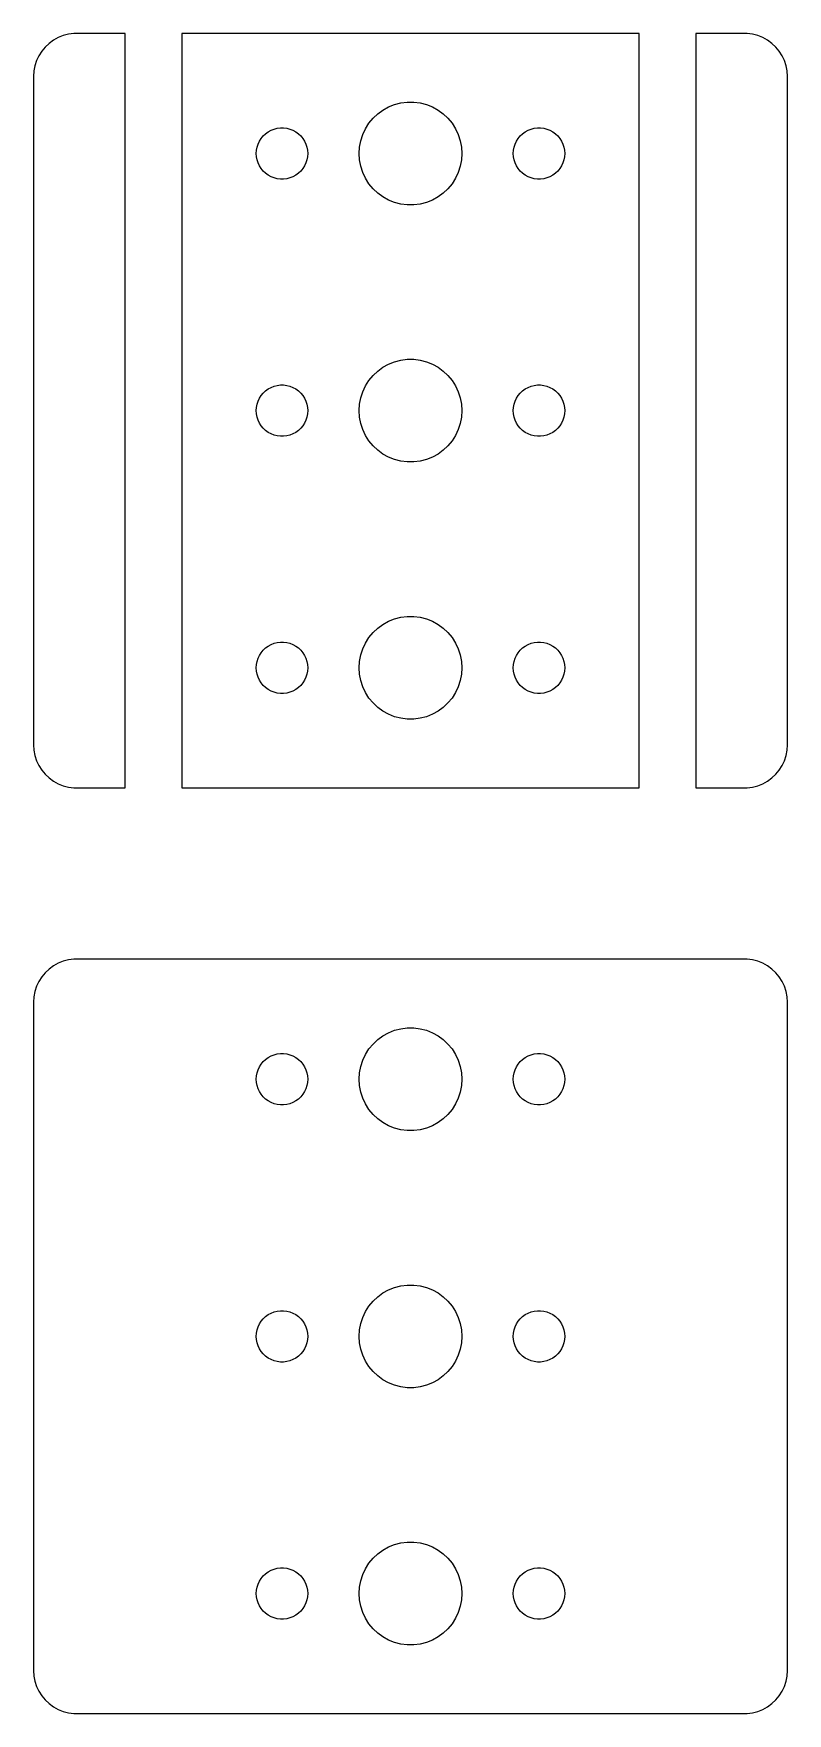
# Model space of a CAD drawing. Header units: metres. Extents: x -22 to 22, y -22 to 454.
# Drawn here: x -22 to 22, y -22 to 76 of the extents above; entities that cross this region are included whole.
import ezdxf

# ---------------------------------------------------------------- set-up
doc = ezdxf.new("R2010")
doc.units = ezdxf.units.M

msp = doc.modelspace()

# ---------------------------------------------------------------- linework, layer by layer
for p, q in [((-20.8396, 75.6108), (-21.0936, 75.4263)), ((-20.5644, 75.7621), (-20.8396, 75.6108)), ((-20.2725, 75.8776), (-20.5644, 75.7621)), ((-19.9684, 75.9557), (-20.2725, 75.8776)), ((-19.657, 75.9951), (-19.9684, 75.9557)), ((-16.6529, 75.9951), (-19.657, 75.9951)), ((-16.6529, 32.0049), (-16.6529, 75.9951)), ((13.3471, 75.9951), (-13.3471, 75.9951)), ((-13.3471, 75.9951), (-13.3471, 32.0049)), ((13.3471, 32.0049), (13.3471, 75.9951)), ((19.657, 75.9951), (16.6529, 75.9951)), ((16.6529, 75.9951), (16.6529, 32.0049)), ((19.9684, 75.9557), (19.657, 75.9951)), ((20.2725, 75.8776), (19.9684, 75.9557)), ((20.5644, 75.7621), (20.2725, 75.8776)), ((20.8396, 75.6108), (20.5644, 75.7621)), ((21.0936, 75.4263), (20.8396, 75.6108)), ((-21.6908, 74.7044), (-21.8244, 74.4203)), ((-21.5225, 74.9695), (-21.6908, 74.7044)), ((-21.3224, 75.2114), (-21.5225, 74.9695)), ((-21.0936, 75.4263), (-21.3224, 75.2114)), ((21.3224, 75.2114), (21.0936, 75.4263)), ((21.5225, 74.9695), (21.3224, 75.2114)), ((21.6908, 74.7044), (21.5225, 74.9695)), ((21.8244, 74.4203), (21.6908, 74.7044)), ((-21.9803, 73.8133), (-22, 73.5)), ((-22, 73.5), (-22, 34.5)), ((-21.9214, 74.1217), (-21.9803, 73.8133)), ((-21.8244, 74.4203), (-21.9214, 74.1217)), ((21.9214, 74.1217), (21.8244, 74.4203)), ((21.9803, 73.8133), (21.9214, 74.1217)), ((22, 73.5), (21.9803, 73.8133)), ((22, 34.5), (22, 73.5)), ((-1.91226, 71.3115), (-1.60747, 71.533)), ((-1.60747, 71.533), (-1.27733, 71.7145)), ((-1.27733, 71.7145), (-0.927048, 71.8532)), ((-0.927048, 71.8532), (-0.562134, 71.9469)), ((-0.562134, 71.9469), (-0.18837, 71.9941)), ((-0.18837, 71.9941), (0.18837, 71.9941)), ((0.18837, 71.9941), (0.562134, 71.9469)), ((0.562134, 71.9469), (0.927048, 71.8532)), ((0.927048, 71.8532), (1.27733, 71.7145)), ((1.27733, 71.7145), (1.60747, 71.533)), ((1.60747, 71.533), (1.91226, 71.3115)), ((-2.62891, 70.4453), (-2.42705, 70.7634)), ((-2.42705, 70.7634), (-2.1869, 71.0536)), ((-2.1869, 71.0536), (-1.91226, 71.3115)), ((1.91226, 71.3115), (2.1869, 71.0536)), ((2.1869, 71.0536), (2.42705, 70.7634)), ((2.42705, 70.7634), (2.62891, 70.4453)), ((-8.89465, 69.5522), (-8.81445, 69.7226)), ((-8.81445, 69.7226), (-8.71352, 69.8817)), ((-8.71352, 69.8817), (-8.59344, 70.0268)), ((-8.59344, 70.0268), (-8.45613, 70.1558)), ((-8.45613, 70.1558), (-8.30373, 70.2665)), ((-8.30373, 70.2665), (-8.13866, 70.3572)), ((-8.13866, 70.3572), (-7.96352, 70.4266)), ((-7.96352, 70.4266), (-7.78107, 70.4734)), ((-7.78107, 70.4734), (-7.59418, 70.497)), ((-7.59418, 70.497), (-7.40581, 70.497)), ((-7.40581, 70.497), (-7.21892, 70.4734)), ((-7.21892, 70.4734), (-7.03647, 70.4266)), ((-7.03647, 70.4266), (-6.86133, 70.3572)), ((-6.86133, 70.3572), (-6.69626, 70.2665)), ((-6.69626, 70.2665), (-6.54385, 70.1558)), ((-6.54385, 70.1558), (-6.40654, 70.0268)), ((-6.40654, 70.0268), (-6.28647, 69.8817)), ((-6.28647, 69.8817), (-6.18553, 69.7226)), ((-6.18553, 69.7226), (-6.10533, 69.5522)), ((-2.97633, 69.376), (-2.90575, 69.7461)), ((-2.90575, 69.7461), (-2.78932, 70.1044)), ((-2.78932, 70.1044), (-2.62891, 70.4453)), ((2.62891, 70.4453), (2.78932, 70.1044)), ((2.78932, 70.1044), (2.90575, 69.7461)), ((2.90575, 69.7461), (2.97633, 69.376)), ((6.10533, 69.5522), (6.18553, 69.7226)), ((6.18553, 69.7226), (6.28647, 69.8817)), ((6.28647, 69.8817), (6.40654, 70.0268)), ((6.40654, 70.0268), (6.54385, 70.1558)), ((6.54385, 70.1558), (6.69626, 70.2665)), ((6.69626, 70.2665), (6.86133, 70.3572)), ((6.86133, 70.3572), (7.03647, 70.4266)), ((7.03647, 70.4266), (7.21892, 70.4734)), ((7.21892, 70.4734), (7.40581, 70.497)), ((7.40581, 70.497), (7.59418, 70.497)), ((7.59418, 70.497), (7.78107, 70.4734)), ((7.78107, 70.4734), (7.96352, 70.4266)), ((7.96352, 70.4266), (8.13866, 70.3572)), ((8.13866, 70.3572), (8.30373, 70.2665)), ((8.30373, 70.2665), (8.45613, 70.1558)), ((8.45613, 70.1558), (8.59344, 70.0268)), ((8.59344, 70.0268), (8.71352, 69.8817)), ((8.71352, 69.8817), (8.81445, 69.7226)), ((8.81445, 69.7226), (8.89465, 69.5522)), ((-9, 69), (-8.98816, 69.188)), ((-8.98816, 68.812), (-9, 69)), ((-8.98816, 69.188), (-8.95287, 69.373)), ((-8.95287, 68.627), (-8.98816, 68.812)), ((-8.95287, 69.373), (-8.89465, 69.5522)), ((-8.89465, 68.4478), (-8.95287, 68.627)), ((-6.10533, 69.5522), (-6.04712, 69.373)), ((-6.04712, 68.627), (-6.10533, 68.4478)), ((-6.04712, 69.373), (-6.01183, 69.188)), ((-6.01183, 68.812), (-6.04712, 68.627)), ((-6.01183, 69.188), (-6, 69)), ((-6, 69), (-6.01183, 68.812)), ((-3, 69), (-2.97633, 69.376)), ((-2.97633, 68.624), (-3, 69)), ((-2.90575, 68.2539), (-2.97633, 68.624)), ((2.97633, 68.624), (2.90575, 68.2539)), ((2.97633, 69.376), (3, 69)), ((3, 69), (2.97633, 68.624)), ((6, 69), (6.01183, 69.188)), ((6.01183, 68.812), (6, 69)), ((6.01183, 69.188), (6.04712, 69.373)), ((6.04712, 68.627), (6.01183, 68.812)), ((6.04712, 69.373), (6.10533, 69.5522)), ((6.10533, 68.4478), (6.04712, 68.627)), ((8.89465, 69.5522), (8.95287, 69.373)), ((8.95287, 68.627), (8.89465, 68.4478)), ((8.95287, 69.373), (8.98816, 69.188)), ((8.98816, 68.812), (8.95287, 68.627)), ((8.98816, 69.188), (9, 69)), ((9, 69), (8.98816, 68.812)), ((-8.81445, 68.2774), (-8.89465, 68.4478)), ((-8.71352, 68.1183), (-8.81445, 68.2774)), ((-8.59344, 67.9732), (-8.71352, 68.1183)), ((-8.45613, 67.8442), (-8.59344, 67.9732)), ((-8.30373, 67.7335), (-8.45613, 67.8442)), ((-8.13866, 67.6427), (-8.30373, 67.7335)), ((-7.96352, 67.5734), (-8.13866, 67.6427)), ((-6.86133, 67.6427), (-7.03647, 67.5734)), ((-6.69626, 67.7335), (-6.86133, 67.6427)), ((-6.54385, 67.8442), (-6.69626, 67.7335)), ((-6.40654, 67.9732), (-6.54385, 67.8442)), ((-6.28647, 68.1183), (-6.40654, 67.9732)), ((-6.18553, 68.2774), (-6.28647, 68.1183)), ((-6.10533, 68.4478), (-6.18553, 68.2774)), ((-2.78932, 67.8956), (-2.90575, 68.2539)), ((-2.62891, 67.5547), (-2.78932, 67.8956)), ((2.78932, 67.8956), (2.62891, 67.5547)), ((2.90575, 68.2539), (2.78932, 67.8956)), ((6.18553, 68.2774), (6.10533, 68.4478)), ((6.28647, 68.1183), (6.18553, 68.2774)), ((6.40654, 67.9732), (6.28647, 68.1183)), ((6.54385, 67.8442), (6.40654, 67.9732)), ((6.69626, 67.7335), (6.54385, 67.8442)), ((6.86133, 67.6427), (6.69626, 67.7335)), ((7.03647, 67.5734), (6.86133, 67.6427)), ((8.13866, 67.6427), (7.96352, 67.5734)), ((8.30373, 67.7335), (8.13866, 67.6427)), ((8.45613, 67.8442), (8.30373, 67.7335)), ((8.59344, 67.9732), (8.45613, 67.8442)), ((8.71352, 68.1183), (8.59344, 67.9732)), ((8.81445, 68.2774), (8.71352, 68.1183)), ((8.89465, 68.4478), (8.81445, 68.2774)), ((-7.78107, 67.5266), (-7.96352, 67.5734)), ((-7.59418, 67.503), (-7.78107, 67.5266)), ((-7.40581, 67.503), (-7.59418, 67.503)), ((-7.21892, 67.5266), (-7.40581, 67.503)), ((-7.03647, 67.5734), (-7.21892, 67.5266)), ((-2.42705, 67.2366), (-2.62891, 67.5547)), ((-2.1869, 66.9464), (-2.42705, 67.2366)), ((-1.91226, 66.6884), (-2.1869, 66.9464)), ((-1.60747, 66.467), (-1.91226, 66.6884)), ((1.91226, 66.6884), (1.60747, 66.467)), ((2.1869, 66.9464), (1.91226, 66.6884)), ((2.42705, 67.2366), (2.1869, 66.9464)), ((2.62891, 67.5547), (2.42705, 67.2366)), ((7.21892, 67.5266), (7.03647, 67.5734)), ((7.40581, 67.503), (7.21892, 67.5266)), ((7.59418, 67.503), (7.40581, 67.503)), ((7.78107, 67.5266), (7.59418, 67.503)), ((7.96352, 67.5734), (7.78107, 67.5266)), ((-1.27733, 66.2855), (-1.60747, 66.467)), ((-0.927048, 66.1468), (-1.27733, 66.2855)), ((-0.562134, 66.0531), (-0.927048, 66.1468)), ((-0.18837, 66.0059), (-0.562134, 66.0531)), ((0.18837, 66.0059), (-0.18837, 66.0059)), ((0.562134, 66.0531), (0.18837, 66.0059)), ((0.927048, 66.1468), (0.562134, 66.0531)), ((1.27733, 66.2855), (0.927048, 66.1468)), ((1.60747, 66.467), (1.27733, 66.2855)), ((-1.27733, 56.7145), (-0.927048, 56.8532)), ((-0.927048, 56.8532), (-0.562134, 56.9469)), ((-0.562134, 56.9469), (-0.18837, 56.9941)), ((-0.18837, 56.9941), (0.18837, 56.9941)), ((0.18837, 56.9941), (0.562134, 56.9469)), ((0.562134, 56.9469), (0.927048, 56.8532)), ((0.927048, 56.8532), (1.27733, 56.7145)), ((-2.42705, 55.7634), (-2.1869, 56.0536)), ((-2.1869, 56.0536), (-1.91226, 56.3115)), ((-1.91226, 56.3115), (-1.60747, 56.533)), ((-1.60747, 56.533), (-1.27733, 56.7145)), ((1.27733, 56.7145), (1.60747, 56.533)), ((1.60747, 56.533), (1.91226, 56.3115)), ((1.91226, 56.3115), (2.1869, 56.0536)), ((2.1869, 56.0536), (2.42705, 55.7634)), ((-8.81445, 54.7226), (-8.71352, 54.8817)), ((-8.71352, 54.8817), (-8.59344, 55.0268)), ((-8.59344, 55.0268), (-8.45613, 55.1558)), ((-8.45613, 55.1558), (-8.30373, 55.2665)), ((-8.30373, 55.2665), (-8.13866, 55.3572)), ((-8.13866, 55.3572), (-7.96352, 55.4266)), ((-7.96352, 55.4266), (-7.78107, 55.4734)), ((-7.78107, 55.4734), (-7.59418, 55.497)), ((-7.59418, 55.497), (-7.40581, 55.497)), ((-7.40581, 55.497), (-7.21892, 55.4734)), ((-7.21892, 55.4734), (-7.03647, 55.4266)), ((-7.03647, 55.4266), (-6.86133, 55.3572)), ((-6.86133, 55.3572), (-6.69626, 55.2665)), ((-6.69626, 55.2665), (-6.54385, 55.1558)), ((-6.54385, 55.1558), (-6.40654, 55.0268)), ((-6.40654, 55.0268), (-6.28647, 54.8817)), ((-6.28647, 54.8817), (-6.18553, 54.7226)), ((-2.90575, 54.7461), (-2.78932, 55.1044)), ((-2.78932, 55.1044), (-2.62891, 55.4453)), ((-2.62891, 55.4453), (-2.42705, 55.7634)), ((2.42705, 55.7634), (2.62891, 55.4453)), ((2.62891, 55.4453), (2.78932, 55.1044)), ((2.78932, 55.1044), (2.90575, 54.7461)), ((6.18553, 54.7226), (6.28647, 54.8817)), ((6.28647, 54.8817), (6.40654, 55.0268)), ((6.40654, 55.0268), (6.54385, 55.1558)), ((6.54385, 55.1558), (6.69626, 55.2665)), ((6.69626, 55.2665), (6.86133, 55.3572)), ((6.86133, 55.3572), (7.03647, 55.4266)), ((7.03647, 55.4266), (7.21892, 55.4734)), ((7.21892, 55.4734), (7.40581, 55.497)), ((7.40581, 55.497), (7.59418, 55.497)), ((7.59418, 55.497), (7.78107, 55.4734)), ((7.78107, 55.4734), (7.96352, 55.4266)), ((7.96352, 55.4266), (8.13866, 55.3572)), ((8.13866, 55.3572), (8.30373, 55.2665)), ((8.30373, 55.2665), (8.45613, 55.1558)), ((8.45613, 55.1558), (8.59344, 55.0268)), ((8.59344, 55.0268), (8.71352, 54.8817)), ((8.71352, 54.8817), (8.81445, 54.7226)), ((-9, 54), (-8.98816, 54.188)), ((-8.98816, 53.812), (-9, 54)), ((-8.98816, 54.188), (-8.95287, 54.373)), ((-8.95287, 54.373), (-8.89465, 54.5522)), ((-8.89465, 54.5522), (-8.81445, 54.7226)), ((-6.18553, 54.7226), (-6.10533, 54.5522)), ((-6.10533, 54.5522), (-6.04712, 54.373)), ((-6.04712, 54.373), (-6.01183, 54.188)), ((-6.01183, 54.188), (-6, 54)), ((-6, 54), (-6.01183, 53.812)), ((-3, 54), (-2.97633, 54.376)), ((-2.97633, 53.624), (-3, 54)), ((-2.97633, 54.376), (-2.90575, 54.7461)), ((2.90575, 54.7461), (2.97633, 54.376)), ((2.97633, 54.376), (3, 54)), ((3, 54), (2.97633, 53.624)), ((6, 54), (6.01183, 54.188)), ((6.01183, 53.812), (6, 54)), ((6.01183, 54.188), (6.04712, 54.373)), ((6.04712, 54.373), (6.10533, 54.5522)), ((6.10533, 54.5522), (6.18553, 54.7226)), ((8.81445, 54.7226), (8.89465, 54.5522)), ((8.89465, 54.5522), (8.95287, 54.373)), ((8.95287, 54.373), (8.98816, 54.188)), ((8.98816, 54.188), (9, 54)), ((9, 54), (8.98816, 53.812)), ((-8.95287, 53.627), (-8.98816, 53.812)), ((-8.89465, 53.4478), (-8.95287, 53.627)), ((-8.81445, 53.2774), (-8.89465, 53.4478)), ((-8.71352, 53.1183), (-8.81445, 53.2774)), ((-8.59344, 52.9732), (-8.71352, 53.1183)), ((-8.45613, 52.8442), (-8.59344, 52.9732)), ((-6.40654, 52.9732), (-6.54385, 52.8442)), ((-6.28647, 53.1183), (-6.40654, 52.9732)), ((-6.18553, 53.2774), (-6.28647, 53.1183)), ((-6.10533, 53.4478), (-6.18553, 53.2774)), ((-6.04712, 53.627), (-6.10533, 53.4478)), ((-6.01183, 53.812), (-6.04712, 53.627)), ((-2.90575, 53.2539), (-2.97633, 53.624)), ((-2.78932, 52.8956), (-2.90575, 53.2539)), ((2.90575, 53.2539), (2.78932, 52.8956)), ((2.97633, 53.624), (2.90575, 53.2539)), ((6.04712, 53.627), (6.01183, 53.812)), ((6.10533, 53.4478), (6.04712, 53.627)), ((6.18553, 53.2774), (6.10533, 53.4478)), ((6.28647, 53.1183), (6.18553, 53.2774)), ((6.40654, 52.9732), (6.28647, 53.1183)), ((6.54385, 52.8442), (6.40654, 52.9732)), ((8.59344, 52.9732), (8.45613, 52.8442)), ((8.71352, 53.1183), (8.59344, 52.9732)), ((8.81445, 53.2774), (8.71352, 53.1183)), ((8.89465, 53.4478), (8.81445, 53.2774)), ((8.95287, 53.627), (8.89465, 53.4478)), ((8.98816, 53.812), (8.95287, 53.627)), ((-8.30373, 52.7335), (-8.45613, 52.8442)), ((-8.13866, 52.6428), (-8.30373, 52.7335)), ((-7.96352, 52.5734), (-8.13866, 52.6428)), ((-7.78107, 52.5266), (-7.96352, 52.5734)), ((-7.59418, 52.503), (-7.78107, 52.5266)), ((-7.40581, 52.503), (-7.59418, 52.503)), ((-7.21892, 52.5266), (-7.40581, 52.503)), ((-7.03647, 52.5734), (-7.21892, 52.5266)), ((-6.86133, 52.6428), (-7.03647, 52.5734)), ((-6.69626, 52.7335), (-6.86133, 52.6428)), ((-6.54385, 52.8442), (-6.69626, 52.7335)), ((-2.62891, 52.5547), (-2.78932, 52.8956)), ((-2.42705, 52.2366), (-2.62891, 52.5547)), ((-2.1869, 51.9464), (-2.42705, 52.2366)), ((-1.91226, 51.6885), (-2.1869, 51.9464)), ((2.1869, 51.9464), (1.91226, 51.6885)), ((2.42705, 52.2366), (2.1869, 51.9464)), ((2.62891, 52.5547), (2.42705, 52.2366)), ((2.78932, 52.8956), (2.62891, 52.5547)), ((6.69626, 52.7335), (6.54385, 52.8442)), ((6.86133, 52.6428), (6.69626, 52.7335)), ((7.03647, 52.5734), (6.86133, 52.6428)), ((7.21892, 52.5266), (7.03647, 52.5734)), ((7.40581, 52.503), (7.21892, 52.5266)), ((7.59418, 52.503), (7.40581, 52.503)), ((7.78107, 52.5266), (7.59418, 52.503)), ((7.96352, 52.5734), (7.78107, 52.5266)), ((8.13866, 52.6428), (7.96352, 52.5734)), ((8.30373, 52.7335), (8.13866, 52.6428)), ((8.45613, 52.8442), (8.30373, 52.7335)), ((-1.60747, 51.467), (-1.91226, 51.6885)), ((-1.27733, 51.2855), (-1.60747, 51.467)), ((-0.927048, 51.1468), (-1.27733, 51.2855)), ((-0.562134, 51.0531), (-0.927048, 51.1468)), ((-0.18837, 51.0059), (-0.562134, 51.0531)), ((0.18837, 51.0059), (-0.18837, 51.0059)), ((0.562134, 51.0531), (0.18837, 51.0059)), ((0.927048, 51.1468), (0.562134, 51.0531)), ((1.27733, 51.2855), (0.927048, 51.1468)), ((1.60747, 51.467), (1.27733, 51.2855)), ((1.91226, 51.6885), (1.60747, 51.467)), ((-2.1869, 41.0536), (-1.91226, 41.3116)), ((-1.91226, 41.3116), (-1.60747, 41.533)), ((-1.60747, 41.533), (-1.27733, 41.7145)), ((-1.27733, 41.7145), (-0.927048, 41.8532)), ((-0.927048, 41.8532), (-0.562134, 41.9469)), ((-0.562134, 41.9469), (-0.18837, 41.9941)), ((-0.18837, 41.9941), (0.18837, 41.9941)), ((0.18837, 41.9941), (0.562134, 41.9469)), ((0.562134, 41.9469), (0.927048, 41.8532)), ((0.927048, 41.8532), (1.27733, 41.7145)), ((1.27733, 41.7145), (1.60747, 41.533)), ((1.60747, 41.533), (1.91226, 41.3116)), ((1.91226, 41.3116), (2.1869, 41.0536)), ((-8.45613, 40.1558), (-8.30373, 40.2665)), ((-8.30373, 40.2665), (-8.13866, 40.3573)), ((-8.13866, 40.3573), (-7.96352, 40.4266)), ((-7.96352, 40.4266), (-7.78107, 40.4734)), ((-7.78107, 40.4734), (-7.59418, 40.497)), ((-7.59418, 40.497), (-7.40581, 40.497)), ((-7.40581, 40.497), (-7.21892, 40.4734)), ((-7.21892, 40.4734), (-7.03647, 40.4266)), ((-7.03647, 40.4266), (-6.86133, 40.3573)), ((-6.86133, 40.3573), (-6.69626, 40.2665)), ((-6.69626, 40.2665), (-6.54385, 40.1558)), ((-2.78932, 40.1044), (-2.62891, 40.4453)), ((-2.62891, 40.4453), (-2.42705, 40.7634)), ((-2.42705, 40.7634), (-2.1869, 41.0536)), ((2.1869, 41.0536), (2.42705, 40.7634)), ((2.42705, 40.7634), (2.62891, 40.4453)), ((2.62891, 40.4453), (2.78932, 40.1044)), ((6.54385, 40.1558), (6.69626, 40.2665)), ((6.69626, 40.2665), (6.86133, 40.3573)), ((6.86133, 40.3573), (7.03647, 40.4266)), ((7.03647, 40.4266), (7.21892, 40.4734)), ((7.21892, 40.4734), (7.40581, 40.497)), ((7.40581, 40.497), (7.59418, 40.497)), ((7.59418, 40.497), (7.78107, 40.4734)), ((7.78107, 40.4734), (7.96352, 40.4266)), ((7.96352, 40.4266), (8.13866, 40.3573)), ((8.13866, 40.3573), (8.30373, 40.2665)), ((8.30373, 40.2665), (8.45613, 40.1558)), ((-8.98816, 39.188), (-8.95287, 39.373)), ((-8.95287, 39.373), (-8.89465, 39.5522)), ((-8.89465, 39.5522), (-8.81445, 39.7226)), ((-8.81445, 39.7226), (-8.71352, 39.8817)), ((-8.71352, 39.8817), (-8.59344, 40.0268)), ((-8.59344, 40.0268), (-8.45613, 40.1558)), ((-6.54385, 40.1558), (-6.40654, 40.0268)), ((-6.40654, 40.0268), (-6.28647, 39.8817)), ((-6.28647, 39.8817), (-6.18553, 39.7226)), ((-6.18553, 39.7226), (-6.10533, 39.5522)), ((-6.10533, 39.5522), (-6.04712, 39.373)), ((-6.04712, 39.373), (-6.01183, 39.188)), ((-3, 39), (-2.97633, 39.376)), ((-2.97633, 39.376), (-2.90575, 39.7461)), ((-2.90575, 39.7461), (-2.78932, 40.1044)), ((2.78932, 40.1044), (2.90575, 39.7461)), ((2.90575, 39.7461), (2.97633, 39.376)), ((2.97633, 39.376), (3, 39)), ((6.01183, 39.188), (6.04712, 39.373)), ((6.04712, 39.373), (6.10533, 39.5522)), ((6.10533, 39.5522), (6.18553, 39.7226)), ((6.18553, 39.7226), (6.28647, 39.8817)), ((6.28647, 39.8817), (6.40654, 40.0268)), ((6.40654, 40.0268), (6.54385, 40.1558)), ((8.45613, 40.1558), (8.59344, 40.0268)), ((8.59344, 40.0268), (8.71352, 39.8817)), ((8.71352, 39.8817), (8.81445, 39.7226)), ((8.81445, 39.7226), (8.89465, 39.5522)), ((8.89465, 39.5522), (8.95287, 39.373)), ((8.95287, 39.373), (8.98816, 39.188)), ((-9, 39), (-8.98816, 39.188)), ((-8.98816, 38.812), (-9, 39)), ((-8.95287, 38.627), (-8.98816, 38.812)), ((-8.89465, 38.4478), (-8.95287, 38.627)), ((-8.81445, 38.2774), (-8.89465, 38.4478)), ((-8.71352, 38.1183), (-8.81445, 38.2774)), ((-6.18553, 38.2774), (-6.28647, 38.1183)), ((-6.10533, 38.4478), (-6.18553, 38.2774)), ((-6.04712, 38.627), (-6.10533, 38.4478)), ((-6.01183, 38.812), (-6.04712, 38.627)), ((-6.01183, 39.188), (-6, 39)), ((-6, 39), (-6.01183, 38.812)), ((-2.97633, 38.624), (-3, 39)), ((-2.90575, 38.2539), (-2.97633, 38.624)), ((-2.78932, 37.8956), (-2.90575, 38.2539)), ((2.90575, 38.2539), (2.78932, 37.8956)), ((2.97633, 38.624), (2.90575, 38.2539)), ((3, 39), (2.97633, 38.624)), ((6, 39), (6.01183, 39.188)), ((6.01183, 38.812), (6, 39)), ((6.04712, 38.627), (6.01183, 38.812)), ((6.10533, 38.4478), (6.04712, 38.627)), ((6.18553, 38.2774), (6.10533, 38.4478)), ((6.28647, 38.1183), (6.18553, 38.2774)), ((8.81445, 38.2774), (8.71352, 38.1183)), ((8.89465, 38.4478), (8.81445, 38.2774)), ((8.95287, 38.627), (8.89465, 38.4478)), ((8.98816, 38.812), (8.95287, 38.627)), ((8.98816, 39.188), (9, 39)), ((9, 39), (8.98816, 38.812)), ((-8.59344, 37.9732), (-8.71352, 38.1183)), ((-8.45613, 37.8442), (-8.59344, 37.9732)), ((-8.30373, 37.7335), (-8.45613, 37.8442)), ((-8.13866, 37.6428), (-8.30373, 37.7335)), ((-7.96352, 37.5734), (-8.13866, 37.6428)), ((-7.78107, 37.5266), (-7.96352, 37.5734)), ((-7.59418, 37.503), (-7.78107, 37.5266)), ((-7.40581, 37.503), (-7.59418, 37.503)), ((-7.21892, 37.5266), (-7.40581, 37.503)), ((-7.03647, 37.5734), (-7.21892, 37.5266)), ((-6.86133, 37.6428), (-7.03647, 37.5734)), ((-6.69626, 37.7335), (-6.86133, 37.6428)), ((-6.54385, 37.8442), (-6.69626, 37.7335)), ((-6.40654, 37.9732), (-6.54385, 37.8442)), ((-6.28647, 38.1183), (-6.40654, 37.9732)), ((-2.62891, 37.5547), (-2.78932, 37.8956)), ((-2.42705, 37.2366), (-2.62891, 37.5547)), ((-2.1869, 36.9464), (-2.42705, 37.2366)), ((2.42705, 37.2366), (2.1869, 36.9464)), ((2.62891, 37.5547), (2.42705, 37.2366)), ((2.78932, 37.8956), (2.62891, 37.5547)), ((6.40654, 37.9732), (6.28647, 38.1183)), ((6.54385, 37.8442), (6.40654, 37.9732)), ((6.69626, 37.7335), (6.54385, 37.8442)), ((6.86133, 37.6428), (6.69626, 37.7335)), ((7.03647, 37.5734), (6.86133, 37.6428)), ((7.21892, 37.5266), (7.03647, 37.5734)), ((7.40581, 37.503), (7.21892, 37.5266)), ((7.59418, 37.503), (7.40581, 37.503)), ((7.78107, 37.5266), (7.59418, 37.503)), ((7.96352, 37.5734), (7.78107, 37.5266)), ((8.13866, 37.6428), (7.96352, 37.5734)), ((8.30373, 37.7335), (8.13866, 37.6428)), ((8.45613, 37.8442), (8.30373, 37.7335)), ((8.59344, 37.9732), (8.45613, 37.8442)), ((8.71352, 38.1183), (8.59344, 37.9732)), ((-1.91226, 36.6885), (-2.1869, 36.9464)), ((-1.60747, 36.467), (-1.91226, 36.6885)), ((-1.27733, 36.2855), (-1.60747, 36.467)), ((-0.927048, 36.1468), (-1.27733, 36.2855)), ((1.27733, 36.2855), (0.927048, 36.1468)), ((1.60747, 36.467), (1.27733, 36.2855)), ((1.91226, 36.6885), (1.60747, 36.467)), ((2.1869, 36.9464), (1.91226, 36.6885)), ((-0.562134, 36.0531), (-0.927048, 36.1468)), ((-0.18837, 36.0059), (-0.562134, 36.0531)), ((0.18837, 36.0059), (-0.18837, 36.0059)), ((0.562134, 36.0531), (0.18837, 36.0059)), ((0.927048, 36.1468), (0.562134, 36.0531)), ((-22, 34.5), (-21.9803, 34.1867)), ((21.9803, 34.1867), (22, 34.5)), ((-21.9803, 34.1867), (-21.9214, 33.8783)), ((-21.9214, 33.8783), (-21.8244, 33.5797)), ((-21.8244, 33.5797), (-21.6908, 33.2956)), ((21.6908, 33.2956), (21.8244, 33.5797)), ((21.8244, 33.5797), (21.9214, 33.8783)), ((21.9214, 33.8783), (21.9803, 34.1867)), ((-21.6908, 33.2956), (-21.5225, 33.0305)), ((-21.5225, 33.0305), (-21.3224, 32.7886)), ((-21.3224, 32.7886), (-21.0936, 32.5737)), ((-21.0936, 32.5737), (-20.8396, 32.3892)), ((-20.8396, 32.3892), (-20.5644, 32.2379)), ((20.5644, 32.2379), (20.8396, 32.3892)), ((20.8396, 32.3892), (21.0936, 32.5737)), ((21.0936, 32.5737), (21.3224, 32.7886)), ((21.3224, 32.7886), (21.5225, 33.0305)), ((21.5225, 33.0305), (21.6908, 33.2956)), ((-20.5644, 32.2379), (-20.2725, 32.1224)), ((-20.2725, 32.1224), (-19.9684, 32.0443)), ((-19.9684, 32.0443), (-19.657, 32.0049)), ((-19.657, 32.0049), (-16.6529, 32.0049)), ((-13.3471, 32.0049), (13.3471, 32.0049)), ((16.6529, 32.0049), (19.657, 32.0049)), ((19.657, 32.0049), (19.9684, 32.0443)), ((19.9684, 32.0443), (20.2725, 32.1224)), ((20.2725, 32.1224), (20.5644, 32.2379)), ((-20.8396, 21.6108), (-21.0936, 21.4263)), ((-20.5644, 21.7621), (-20.8396, 21.6108)), ((-20.2725, 21.8776), (-20.5644, 21.7621)), ((-19.9684, 21.9557), (-20.2725, 21.8776)), ((-19.657, 21.9951), (-19.9684, 21.9557)), ((19.657, 21.9951), (-19.657, 21.9951)), ((19.9684, 21.9557), (19.657, 21.9951)), ((20.2725, 21.8776), (19.9684, 21.9557)), ((20.5644, 21.7621), (20.2725, 21.8776)), ((20.8396, 21.6108), (20.5644, 21.7621)), ((21.0936, 21.4263), (20.8396, 21.6108)), ((-21.6908, 20.7044), (-21.8244, 20.4203)), ((-21.5225, 20.9695), (-21.6908, 20.7044)), ((-21.3224, 21.2114), (-21.5225, 20.9695)), ((-21.0936, 21.4263), (-21.3224, 21.2114)), ((21.3224, 21.2114), (21.0936, 21.4263)), ((21.5225, 20.9695), (21.3224, 21.2114)), ((21.6908, 20.7044), (21.5225, 20.9695)), ((21.8244, 20.4203), (21.6908, 20.7044)), ((-21.9803, 19.8133), (-22, 19.5)), ((-21.9214, 20.1217), (-21.9803, 19.8133)), ((-21.8244, 20.4203), (-21.9214, 20.1217)), ((21.9214, 20.1217), (21.8244, 20.4203)), ((21.9803, 19.8133), (21.9214, 20.1217)), ((22, 19.5), (21.9803, 19.8133)), ((-22, 19.5), (-22, -19.5)), ((22, -19.5), (22, 19.5)), ((-1.60747, 17.533), (-1.27733, 17.7145)), ((-1.27733, 17.7145), (-0.927048, 17.8532)), ((-0.927048, 17.8532), (-0.562134, 17.9469)), ((-0.562134, 17.9469), (-0.18837, 17.9941)), ((-0.18837, 17.9941), (0.18837, 17.9941)), ((0.18837, 17.9941), (0.562134, 17.9469)), ((0.562134, 17.9469), (0.927048, 17.8532)), ((0.927048, 17.8532), (1.27733, 17.7145)), ((1.27733, 17.7145), (1.60747, 17.533)), ((-2.62891, 16.4453), (-2.42705, 16.7634)), ((-2.42705, 16.7634), (-2.1869, 17.0536)), ((-2.1869, 17.0536), (-1.91226, 17.3115)), ((-1.91226, 17.3115), (-1.60747, 17.533)), ((1.60747, 17.533), (1.91226, 17.3115)), ((1.91226, 17.3115), (2.1869, 17.0536)), ((2.1869, 17.0536), (2.42705, 16.7634)), ((2.42705, 16.7634), (2.62891, 16.4453)), ((-8.89465, 15.5522), (-8.81445, 15.7226)), ((-8.81445, 15.7226), (-8.71352, 15.8817)), ((-8.71352, 15.8817), (-8.59344, 16.0268)), ((-8.59344, 16.0268), (-8.45613, 16.1558)), ((-8.45613, 16.1558), (-8.30373, 16.2665)), ((-8.30373, 16.2665), (-8.13866, 16.3572)), ((-8.13866, 16.3572), (-7.96352, 16.4266)), ((-7.96352, 16.4266), (-7.78107, 16.4734)), ((-7.78107, 16.4734), (-7.59418, 16.497)), ((-7.59418, 16.497), (-7.40581, 16.497)), ((-7.40581, 16.497), (-7.21892, 16.4734)), ((-7.21892, 16.4734), (-7.03647, 16.4266)), ((-7.03647, 16.4266), (-6.86133, 16.3572)), ((-6.86133, 16.3572), (-6.69626, 16.2665)), ((-6.69626, 16.2665), (-6.54385, 16.1558)), ((-6.54385, 16.1558), (-6.40654, 16.0268)), ((-6.40654, 16.0268), (-6.28647, 15.8817)), ((-6.28647, 15.8817), (-6.18553, 15.7226)), ((-6.18553, 15.7226), (-6.10533, 15.5522)), ((-2.97633, 15.376), (-2.90575, 15.7461)), ((-2.90575, 15.7461), (-2.78932, 16.1044)), ((-2.78932, 16.1044), (-2.62891, 16.4453)), ((2.62891, 16.4453), (2.78932, 16.1044)), ((2.78932, 16.1044), (2.90575, 15.7461)), ((2.90575, 15.7461), (2.97633, 15.376)), ((6.10533, 15.5522), (6.18553, 15.7226)), ((6.18553, 15.7226), (6.28647, 15.8817)), ((6.28647, 15.8817), (6.40654, 16.0268)), ((6.40654, 16.0268), (6.54385, 16.1558)), ((6.54385, 16.1558), (6.69626, 16.2665)), ((6.69626, 16.2665), (6.86133, 16.3572)), ((6.86133, 16.3572), (7.03647, 16.4266)), ((7.03647, 16.4266), (7.21892, 16.4734)), ((7.21892, 16.4734), (7.40581, 16.497)), ((7.40581, 16.497), (7.59418, 16.497)), ((7.59418, 16.497), (7.78107, 16.4734)), ((7.78107, 16.4734), (7.96352, 16.4266)), ((7.96352, 16.4266), (8.13866, 16.3572)), ((8.13866, 16.3572), (8.30373, 16.2665)), ((8.30373, 16.2665), (8.45613, 16.1558)), ((8.45613, 16.1558), (8.59344, 16.0268)), ((8.59344, 16.0268), (8.71352, 15.8817)), ((8.71352, 15.8817), (8.81445, 15.7226)), ((8.81445, 15.7226), (8.89465, 15.5522)), ((-9, 15), (-8.98816, 15.188)), ((-8.98816, 14.812), (-9, 15)), ((-8.98816, 15.188), (-8.95287, 15.373)), ((-8.95287, 14.627), (-8.98816, 14.812)), ((-8.95287, 15.373), (-8.89465, 15.5522)), ((-6.10533, 15.5522), (-6.04712, 15.373)), ((-6.04712, 15.373), (-6.01183, 15.188)), ((-6.01183, 14.812), (-6.04712, 14.627)), ((-6.01183, 15.188), (-6, 15)), ((-6, 15), (-6.01183, 14.812)), ((-3, 15), (-2.97633, 15.376)), ((-2.97633, 14.624), (-3, 15)), ((2.97633, 15.376), (3, 15)), ((3, 15), (2.97633, 14.624)), ((6, 15), (6.01183, 15.188)), ((6.01183, 14.812), (6, 15)), ((6.01183, 15.188), (6.04712, 15.373)), ((6.04712, 14.627), (6.01183, 14.812)), ((6.04712, 15.373), (6.10533, 15.5522)), ((8.89465, 15.5522), (8.95287, 15.373)), ((8.95287, 15.373), (8.98816, 15.188)), ((8.98816, 14.812), (8.95287, 14.627)), ((8.98816, 15.188), (9, 15)), ((9, 15), (8.98816, 14.812)), ((-8.89465, 14.4478), (-8.95287, 14.627)), ((-8.81445, 14.2774), (-8.89465, 14.4478)), ((-8.71352, 14.1183), (-8.81445, 14.2774)), ((-8.59344, 13.9732), (-8.71352, 14.1183)), ((-8.45613, 13.8442), (-8.59344, 13.9732)), ((-8.30373, 13.7335), (-8.45613, 13.8442)), ((-8.13866, 13.6427), (-8.30373, 13.7335)), ((-6.69626, 13.7335), (-6.86133, 13.6427)), ((-6.54385, 13.8442), (-6.69626, 13.7335)), ((-6.40654, 13.9732), (-6.54385, 13.8442)), ((-6.28647, 14.1183), (-6.40654, 13.9732)), ((-6.18553, 14.2774), (-6.28647, 14.1183)), ((-6.10533, 14.4478), (-6.18553, 14.2774)), ((-6.04712, 14.627), (-6.10533, 14.4478)), ((-2.90575, 14.2539), (-2.97633, 14.624)), ((-2.78932, 13.8956), (-2.90575, 14.2539)), ((-2.62891, 13.5547), (-2.78932, 13.8956)), ((2.78932, 13.8956), (2.62891, 13.5547)), ((2.90575, 14.2539), (2.78932, 13.8956)), ((2.97633, 14.624), (2.90575, 14.2539)), ((6.10533, 14.4478), (6.04712, 14.627)), ((6.18553, 14.2774), (6.10533, 14.4478)), ((6.28647, 14.1183), (6.18553, 14.2774)), ((6.40654, 13.9732), (6.28647, 14.1183)), ((6.54385, 13.8442), (6.40654, 13.9732)), ((6.69626, 13.7335), (6.54385, 13.8442)), ((6.86133, 13.6427), (6.69626, 13.7335)), ((8.30373, 13.7335), (8.13866, 13.6427)), ((8.45613, 13.8442), (8.30373, 13.7335)), ((8.59344, 13.9732), (8.45613, 13.8442)), ((8.71352, 14.1183), (8.59344, 13.9732)), ((8.81445, 14.2774), (8.71352, 14.1183)), ((8.89465, 14.4478), (8.81445, 14.2774)), ((8.95287, 14.627), (8.89465, 14.4478)), ((-7.96352, 13.5734), (-8.13866, 13.6427)), ((-7.78107, 13.5266), (-7.96352, 13.5734)), ((-7.59418, 13.503), (-7.78107, 13.5266)), ((-7.40581, 13.503), (-7.59418, 13.503)), ((-7.21892, 13.5266), (-7.40581, 13.503)), ((-7.03647, 13.5734), (-7.21892, 13.5266)), ((-6.86133, 13.6427), (-7.03647, 13.5734)), ((-2.42705, 13.2366), (-2.62891, 13.5547)), ((-2.1869, 12.9464), (-2.42705, 13.2366)), ((-1.91226, 12.6884), (-2.1869, 12.9464)), ((2.1869, 12.9464), (1.91226, 12.6884)), ((2.42705, 13.2366), (2.1869, 12.9464)), ((2.62891, 13.5547), (2.42705, 13.2366)), ((7.03647, 13.5734), (6.86133, 13.6427)), ((7.21892, 13.5266), (7.03647, 13.5734)), ((7.40581, 13.503), (7.21892, 13.5266)), ((7.59418, 13.503), (7.40581, 13.503)), ((7.78107, 13.5266), (7.59418, 13.503)), ((7.96352, 13.5734), (7.78107, 13.5266)), ((8.13866, 13.6427), (7.96352, 13.5734)), ((-1.60747, 12.467), (-1.91226, 12.6884)), ((-1.27733, 12.2855), (-1.60747, 12.467)), ((-0.927048, 12.1468), (-1.27733, 12.2855)), ((-0.562134, 12.0531), (-0.927048, 12.1468)), ((-0.18837, 12.0059), (-0.562134, 12.0531)), ((0.18837, 12.0059), (-0.18837, 12.0059)), ((0.562134, 12.0531), (0.18837, 12.0059)), ((0.927048, 12.1468), (0.562134, 12.0531)), ((1.27733, 12.2855), (0.927048, 12.1468)), ((1.60747, 12.467), (1.27733, 12.2855)), ((1.91226, 12.6884), (1.60747, 12.467)), ((-0.927048, 2.85316), (-0.562134, 2.94685)), ((-0.562134, 2.94685), (-0.18837, 2.99408)), ((-0.18837, 2.99408), (0.18837, 2.99408)), ((0.18837, 2.99408), (0.562134, 2.94685)), ((0.562134, 2.94685), (0.927048, 2.85316)), ((-2.42705, 1.76335), (-2.1869, 2.05363)), ((-2.1869, 2.05363), (-1.91226, 2.31154)), ((-1.91226, 2.31154), (-1.60747, 2.53297)), ((-1.60747, 2.53297), (-1.27733, 2.71448)), ((-1.27733, 2.71448), (-0.927048, 2.85316)), ((0.927048, 2.85316), (1.27733, 2.71448)), ((1.27733, 2.71448), (1.60747, 2.53297)), ((1.60747, 2.53297), (1.91226, 2.31154)), ((1.91226, 2.31154), (2.1869, 2.05363)), ((2.1869, 2.05363), (2.42705, 1.76335)), ((-8.71352, 0.881668), (-8.59344, 1.02681)), ((-8.59344, 1.02681), (-8.45613, 1.15576)), ((-8.45613, 1.15576), (-8.30373, 1.26648)), ((-8.30373, 1.26648), (-8.13866, 1.35724)), ((-8.13866, 1.35724), (-7.96352, 1.42657)), ((-7.96352, 1.42657), (-7.78107, 1.47342)), ((-7.78107, 1.47342), (-7.59418, 1.49704)), ((-7.59418, 1.49704), (-7.40581, 1.49704)), ((-7.40581, 1.49704), (-7.21892, 1.47342)), ((-7.21892, 1.47342), (-7.03647, 1.42657)), ((-7.03647, 1.42657), (-6.86133, 1.35724)), ((-6.86133, 1.35724), (-6.69626, 1.26648)), ((-6.69626, 1.26648), (-6.54385, 1.15576)), ((-6.54385, 1.15576), (-6.40654, 1.02681)), ((-6.40654, 1.02681), (-6.28647, 0.881668)), ((-2.90575, 0.746063), (-2.78932, 1.10437)), ((-2.78932, 1.10437), (-2.62891, 1.44525)), ((-2.62891, 1.44525), (-2.42705, 1.76335)), ((2.42705, 1.76335), (2.62891, 1.44525)), ((2.62891, 1.44525), (2.78932, 1.10437)), ((2.78932, 1.10437), (2.90575, 0.746063)), ((6.28647, 0.881668), (6.40654, 1.02681)), ((6.40654, 1.02681), (6.54385, 1.15576)), ((6.54385, 1.15576), (6.69626, 1.26648)), ((6.69626, 1.26648), (6.86133, 1.35724)), ((6.86133, 1.35724), (7.03647, 1.42657)), ((7.03647, 1.42657), (7.21892, 1.47342)), ((7.21892, 1.47342), (7.40581, 1.49704)), ((7.40581, 1.49704), (7.59418, 1.49704)), ((7.59418, 1.49704), (7.78107, 1.47342)), ((7.78107, 1.47342), (7.96352, 1.42657)), ((7.96352, 1.42657), (8.13866, 1.35724)), ((8.13866, 1.35724), (8.30373, 1.26648)), ((8.30373, 1.26648), (8.45613, 1.15576)), ((8.45613, 1.15576), (8.59344, 1.02681)), ((8.59344, 1.02681), (8.71352, 0.881668)), ((-9, 0), (-8.98816, 0.187988)), ((-8.98816, -0.187988), (-9, 0)), ((-8.98816, 0.187988), (-8.95287, 0.373032)), ((-8.95287, 0.373032), (-8.89465, 0.552185)), ((-8.89465, 0.552185), (-8.81445, 0.722626)), ((-8.81445, 0.722626), (-8.71352, 0.881668)), ((-6.28647, 0.881668), (-6.18553, 0.722626)), ((-6.18553, 0.722626), (-6.10533, 0.552185)), ((-6.10533, 0.552185), (-6.04712, 0.373032)), ((-6.04712, 0.373032), (-6.01183, 0.187988)), ((-6.01183, 0.187988), (-6, 0)), ((-6, 0), (-6.01183, -0.187988)), ((-3, 0), (-2.97633, 0.375992)), ((-2.97633, -0.375992), (-3, 0)), ((-2.97633, 0.375992), (-2.90575, 0.746063)), ((2.90575, 0.746063), (2.97633, 0.375992)), ((2.97633, 0.375992), (3, 0)), ((3, 0), (2.97633, -0.375992)), ((6, 0), (6.01183, 0.187988)), ((6.01183, -0.187988), (6, 0)), ((6.01183, 0.187988), (6.04712, 0.373032)), ((6.04712, 0.373032), (6.10533, 0.552185)), ((6.10533, 0.552185), (6.18553, 0.722626)), ((6.18553, 0.722626), (6.28647, 0.881668)), ((8.71352, 0.881668), (8.81445, 0.722626)), ((8.81445, 0.722626), (8.89465, 0.552185)), ((8.89465, 0.552185), (8.95287, 0.373032)), ((8.95287, 0.373032), (8.98816, 0.187988)), ((8.98816, 0.187988), (9, 0)), ((9, 0), (8.98816, -0.187988)), ((-8.95287, -0.373032), (-8.98816, -0.187988)), ((-8.89465, -0.552185), (-8.95287, -0.373032)), ((-8.81445, -0.722626), (-8.89465, -0.552185)), ((-8.71352, -0.881668), (-8.81445, -0.722626)), ((-8.59344, -1.02681), (-8.71352, -0.881668)), ((-6.28647, -0.881668), (-6.40654, -1.02681)), ((-6.18553, -0.722626), (-6.28647, -0.881668)), ((-6.10533, -0.552185), (-6.18553, -0.722626)), ((-6.04712, -0.373032), (-6.10533, -0.552185)), ((-6.01183, -0.187988), (-6.04712, -0.373032)), ((-2.90575, -0.746063), (-2.97633, -0.375992)), ((-2.78932, -1.10437), (-2.90575, -0.746063)), ((2.90575, -0.746063), (2.78932, -1.10437)), ((2.97633, -0.375992), (2.90575, -0.746063)), ((6.04712, -0.373032), (6.01183, -0.187988)), ((6.10533, -0.552185), (6.04712, -0.373032)), ((6.18553, -0.722626), (6.10533, -0.552185)), ((6.28647, -0.881668), (6.18553, -0.722626)), ((6.40654, -1.02681), (6.28647, -0.881668)), ((8.71352, -0.881668), (8.59344, -1.02681)), ((8.81445, -0.722626), (8.71352, -0.881668)), ((8.89465, -0.552185), (8.81445, -0.722626)), ((8.95287, -0.373032), (8.89465, -0.552185)), ((8.98816, -0.187988), (8.95287, -0.373032)), ((-8.45613, -1.15576), (-8.59344, -1.02681)), ((-8.30373, -1.26648), (-8.45613, -1.15576)), ((-8.13866, -1.35724), (-8.30373, -1.26648)), ((-7.96352, -1.42657), (-8.13866, -1.35724)), ((-7.78107, -1.47342), (-7.96352, -1.42657)), ((-7.59418, -1.49704), (-7.78107, -1.47342)), ((-7.40581, -1.49704), (-7.59418, -1.49704)), ((-7.21892, -1.47342), (-7.40581, -1.49704)), ((-7.03647, -1.42657), (-7.21892, -1.47342)), ((-6.86133, -1.35724), (-7.03647, -1.42657)), ((-6.69626, -1.26648), (-6.86133, -1.35724)), ((-6.54385, -1.15576), (-6.69626, -1.26648)), ((-6.40654, -1.02681), (-6.54385, -1.15576)), ((-2.62891, -1.44525), (-2.78932, -1.10437)), ((-2.42705, -1.76335), (-2.62891, -1.44525)), ((-2.1869, -2.05363), (-2.42705, -1.76335)), ((2.42705, -1.76335), (2.1869, -2.05363)), ((2.62891, -1.44525), (2.42705, -1.76335)), ((2.78932, -1.10437), (2.62891, -1.44525)), ((6.54385, -1.15576), (6.40654, -1.02681)), ((6.69626, -1.26648), (6.54385, -1.15576)), ((6.86133, -1.35724), (6.69626, -1.26648)), ((7.03647, -1.42657), (6.86133, -1.35724)), ((7.21892, -1.47342), (7.03647, -1.42657)), ((7.40581, -1.49704), (7.21892, -1.47342)), ((7.59418, -1.49704), (7.40581, -1.49704)), ((7.78107, -1.47342), (7.59418, -1.49704)), ((7.96352, -1.42657), (7.78107, -1.47342)), ((8.13866, -1.35724), (7.96352, -1.42657)), ((8.30373, -1.26648), (8.13866, -1.35724)), ((8.45613, -1.15576), (8.30373, -1.26648)), ((8.59344, -1.02681), (8.45613, -1.15576)), ((-1.91226, -2.31154), (-2.1869, -2.05363)), ((-1.60747, -2.53297), (-1.91226, -2.31154)), ((-1.27733, -2.71448), (-1.60747, -2.53297)), ((-0.927048, -2.85316), (-1.27733, -2.71448)), ((-0.562134, -2.94685), (-0.927048, -2.85316)), ((0.927048, -2.85316), (0.562134, -2.94685)), ((1.27733, -2.71448), (0.927048, -2.85316)), ((1.60747, -2.53297), (1.27733, -2.71448)), ((1.91226, -2.31154), (1.60747, -2.53297)), ((2.1869, -2.05363), (1.91226, -2.31154)), ((-0.18837, -2.99408), (-0.562134, -2.94685)), ((0.18837, -2.99408), (-0.18837, -2.99408)), ((0.562134, -2.94685), (0.18837, -2.99408)), ((-2.1869, -12.9464), (-1.91226, -12.6884)), ((-1.91226, -12.6884), (-1.60747, -12.467)), ((-1.60747, -12.467), (-1.27733, -12.2855)), ((-1.27733, -12.2855), (-0.927048, -12.1468)), ((-0.927048, -12.1468), (-0.562134, -12.0531)), ((-0.562134, -12.0531), (-0.18837, -12.0059)), ((-0.18837, -12.0059), (0.18837, -12.0059)), ((0.18837, -12.0059), (0.562134, -12.0531)), ((0.562134, -12.0531), (0.927048, -12.1468)), ((0.927048, -12.1468), (1.27733, -12.2855)), ((1.27733, -12.2855), (1.60747, -12.467)), ((1.60747, -12.467), (1.91226, -12.6884)), ((1.91226, -12.6884), (2.1869, -12.9464)), ((-8.30373, -13.7335), (-8.13866, -13.6427)), ((-8.13866, -13.6427), (-7.96352, -13.5734)), ((-7.96352, -13.5734), (-7.78107, -13.5266)), ((-7.78107, -13.5266), (-7.59418, -13.503)), ((-7.59418, -13.503), (-7.40581, -13.503)), ((-7.40581, -13.503), (-7.21892, -13.5266)), ((-7.21892, -13.5266), (-7.03647, -13.5734)), ((-7.03647, -13.5734), (-6.86133, -13.6427)), ((-6.86133, -13.6427), (-6.69626, -13.7335)), ((-2.78932, -13.8956), (-2.62891, -13.5547)), ((-2.62891, -13.5547), (-2.42705, -13.2366)), ((-2.42705, -13.2366), (-2.1869, -12.9464)), ((2.1869, -12.9464), (2.42705, -13.2366)), ((2.42705, -13.2366), (2.62891, -13.5547)), ((2.62891, -13.5547), (2.78932, -13.8956)), ((6.69626, -13.7335), (6.86133, -13.6427)), ((6.86133, -13.6427), (7.03647, -13.5734)), ((7.03647, -13.5734), (7.21892, -13.5266)), ((7.21892, -13.5266), (7.40581, -13.503)), ((7.40581, -13.503), (7.59418, -13.503)), ((7.59418, -13.503), (7.78107, -13.5266)), ((7.78107, -13.5266), (7.96352, -13.5734)), ((7.96352, -13.5734), (8.13866, -13.6427)), ((8.13866, -13.6427), (8.30373, -13.7335)), ((-8.98816, -14.812), (-8.95287, -14.627)), ((-8.95287, -14.627), (-8.89465, -14.4478)), ((-8.89465, -14.4478), (-8.81445, -14.2774)), ((-8.81445, -14.2774), (-8.71352, -14.1183)), ((-8.71352, -14.1183), (-8.59344, -13.9732)), ((-8.59344, -13.9732), (-8.45613, -13.8442)), ((-8.45613, -13.8442), (-8.30373, -13.7335)), ((-6.69626, -13.7335), (-6.54385, -13.8442)), ((-6.54385, -13.8442), (-6.40654, -13.9732)), ((-6.40654, -13.9732), (-6.28647, -14.1183)), ((-6.28647, -14.1183), (-6.18553, -14.2774)), ((-6.18553, -14.2774), (-6.10533, -14.4478)), ((-6.10533, -14.4478), (-6.04712, -14.627)), ((-6.04712, -14.627), (-6.01183, -14.812)), ((-3, -15), (-2.97633, -14.624)), ((-2.97633, -14.624), (-2.90575, -14.2539)), ((-2.90575, -14.2539), (-2.78932, -13.8956)), ((2.78932, -13.8956), (2.90575, -14.2539)), ((2.90575, -14.2539), (2.97633, -14.624)), ((2.97633, -14.624), (3, -15)), ((6.01183, -14.812), (6.04712, -14.627)), ((6.04712, -14.627), (6.10533, -14.4478)), ((6.10533, -14.4478), (6.18553, -14.2774)), ((6.18553, -14.2774), (6.28647, -14.1183)), ((6.28647, -14.1183), (6.40654, -13.9732)), ((6.40654, -13.9732), (6.54385, -13.8442)), ((6.54385, -13.8442), (6.69626, -13.7335)), ((8.30373, -13.7335), (8.45613, -13.8442)), ((8.45613, -13.8442), (8.59344, -13.9732)), ((8.59344, -13.9732), (8.71352, -14.1183)), ((8.71352, -14.1183), (8.81445, -14.2774)), ((8.81445, -14.2774), (8.89465, -14.4478)), ((8.89465, -14.4478), (8.95287, -14.627)), ((8.95287, -14.627), (8.98816, -14.812)), ((-9, -15), (-8.98816, -14.812)), ((-8.98816, -15.188), (-9, -15)), ((-8.95287, -15.373), (-8.98816, -15.188)), ((-8.89465, -15.5522), (-8.95287, -15.373)), ((-8.81445, -15.7226), (-8.89465, -15.5522)), ((-6.10533, -15.5522), (-6.18553, -15.7226)), ((-6.04712, -15.373), (-6.10533, -15.5522)), ((-6.01183, -15.188), (-6.04712, -15.373)), ((-6.01183, -14.812), (-6, -15)), ((-6, -15), (-6.01183, -15.188)), ((-2.97633, -15.376), (-3, -15)), ((-2.90575, -15.7461), (-2.97633, -15.376)), ((2.97633, -15.376), (2.90575, -15.7461)), ((3, -15), (2.97633, -15.376)), ((6, -15), (6.01183, -14.812)), ((6.01183, -15.188), (6, -15)), ((6.04712, -15.373), (6.01183, -15.188)), ((6.10533, -15.5522), (6.04712, -15.373)), ((6.18553, -15.7226), (6.10533, -15.5522)), ((8.89465, -15.5522), (8.81445, -15.7226)), ((8.95287, -15.373), (8.89465, -15.5522)), ((8.98816, -15.188), (8.95287, -15.373)), ((8.98816, -14.812), (9, -15)), ((9, -15), (8.98816, -15.188)), ((-8.71352, -15.8817), (-8.81445, -15.7226)), ((-8.59344, -16.0268), (-8.71352, -15.8817)), ((-8.45613, -16.1558), (-8.59344, -16.0268)), ((-8.30373, -16.2665), (-8.45613, -16.1558)), ((-8.13866, -16.3572), (-8.30373, -16.2665)), ((-7.96352, -16.4266), (-8.13866, -16.3572)), ((-7.78107, -16.4734), (-7.96352, -16.4266)), ((-7.59418, -16.497), (-7.78107, -16.4734)), ((-7.40581, -16.497), (-7.59418, -16.497)), ((-7.21892, -16.4734), (-7.40581, -16.497)), ((-7.03647, -16.4266), (-7.21892, -16.4734)), ((-6.86133, -16.3572), (-7.03647, -16.4266)), ((-6.69626, -16.2665), (-6.86133, -16.3572)), ((-6.54385, -16.1558), (-6.69626, -16.2665)), ((-6.40654, -16.0268), (-6.54385, -16.1558)), ((-6.28647, -15.8817), (-6.40654, -16.0268)), ((-6.18553, -15.7226), (-6.28647, -15.8817)), ((-2.78932, -16.1044), (-2.90575, -15.7461)), ((-2.62891, -16.4453), (-2.78932, -16.1044)), ((-2.42705, -16.7634), (-2.62891, -16.4453)), ((2.62891, -16.4453), (2.42705, -16.7634)), ((2.78932, -16.1044), (2.62891, -16.4453)), ((2.90575, -15.7461), (2.78932, -16.1044)), ((6.28647, -15.8817), (6.18553, -15.7226)), ((6.40654, -16.0268), (6.28647, -15.8817)), ((6.54385, -16.1558), (6.40654, -16.0268)), ((6.69626, -16.2665), (6.54385, -16.1558)), ((6.86133, -16.3572), (6.69626, -16.2665)), ((7.03647, -16.4266), (6.86133, -16.3572)), ((7.21892, -16.4734), (7.03647, -16.4266)), ((7.40581, -16.497), (7.21892, -16.4734)), ((7.59418, -16.497), (7.40581, -16.497)), ((7.78107, -16.4734), (7.59418, -16.497)), ((7.96352, -16.4266), (7.78107, -16.4734)), ((8.13866, -16.3572), (7.96352, -16.4266)), ((8.30373, -16.2665), (8.13866, -16.3572)), ((8.45613, -16.1558), (8.30373, -16.2665)), ((8.59344, -16.0268), (8.45613, -16.1558)), ((8.71352, -15.8817), (8.59344, -16.0268)), ((8.81445, -15.7226), (8.71352, -15.8817)), ((-2.1869, -17.0536), (-2.42705, -16.7634)), ((-1.91226, -17.3115), (-2.1869, -17.0536)), ((-1.60747, -17.533), (-1.91226, -17.3115)), ((-1.27733, -17.7145), (-1.60747, -17.533)), ((1.60747, -17.533), (1.27733, -17.7145)), ((1.91226, -17.3115), (1.60747, -17.533)), ((2.1869, -17.0536), (1.91226, -17.3115)), ((2.42705, -16.7634), (2.1869, -17.0536)), ((-0.927048, -17.8532), (-1.27733, -17.7145)), ((-0.562134, -17.9469), (-0.927048, -17.8532)), ((-0.18837, -17.9941), (-0.562134, -17.9469)), ((0.18837, -17.9941), (-0.18837, -17.9941)), ((0.562134, -17.9469), (0.18837, -17.9941)), ((0.927048, -17.8532), (0.562134, -17.9469)), ((1.27733, -17.7145), (0.927048, -17.8532)), ((-22, -19.5), (-21.9803, -19.8133)), ((21.9803, -19.8133), (22, -19.5)), ((-21.9803, -19.8133), (-21.9214, -20.1217)), ((-21.9214, -20.1217), (-21.8244, -20.4203)), ((-21.8244, -20.4203), (-21.6908, -20.7044)), ((21.6908, -20.7044), (21.8244, -20.4203)), ((21.8244, -20.4203), (21.9214, -20.1217)), ((21.9214, -20.1217), (21.9803, -19.8133)), ((-21.6908, -20.7044), (-21.5225, -20.9695)), ((-21.5225, -20.9695), (-21.3224, -21.2114)), ((-21.3224, -21.2114), (-21.0936, -21.4263)), ((-21.0936, -21.4263), (-20.8396, -21.6108)), ((20.8396, -21.6108), (21.0936, -21.4263)), ((21.0936, -21.4263), (21.3224, -21.2114)), ((21.3224, -21.2114), (21.5225, -20.9695)), ((21.5225, -20.9695), (21.6908, -20.7044)), ((-20.8396, -21.6108), (-20.5644, -21.7621)), ((-20.5644, -21.7621), (-20.2725, -21.8776)), ((-20.2725, -21.8776), (-19.9684, -21.9557)), ((-19.9684, -21.9557), (-19.657, -21.9951)), ((-19.657, -21.9951), (19.657, -21.9951)), ((19.657, -21.9951), (19.9684, -21.9557)), ((19.9684, -21.9557), (20.2725, -21.8776)), ((20.2725, -21.8776), (20.5644, -21.7621)), ((20.5644, -21.7621), (20.8396, -21.6108))]:
    msp.add_line(p, q)

doc.saveas('drawing.dxf')
